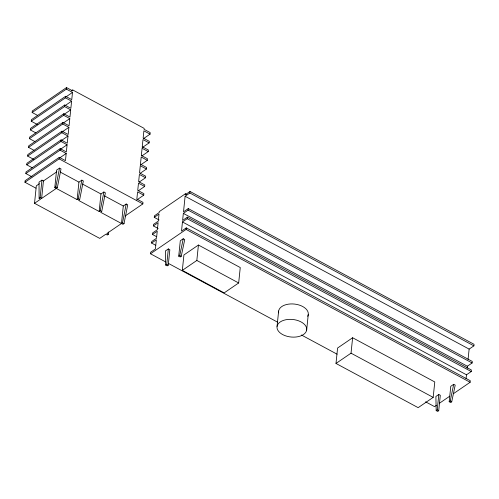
<?xml version="1.0" encoding="UTF-8"?>
<svg xmlns="http://www.w3.org/2000/svg" width="499" height="499" viewBox="0 0 499 499"><rect width="100%" height="100%" fill="white"/><g stroke="black" fill="none" stroke-linecap="round" stroke-linejoin="round"><path stroke-width="0.75" d="M35.928 188.167L24.95 182.26L25.112 180.719L59.306 157.335L65.456 160.647L66.199 153.467L60.048 150.162L25.848 173.54L31.998 176.852M25.848 173.54L26.01 171.999L60.211 148.615L66.361 151.927L67.097 144.747L60.953 141.442L26.753 164.82L32.217 167.764M26.753 164.82L26.909 163.279L61.109 139.895L67.259 143.207L68.001 136.027L61.851 132.722L27.651 156.1L33.801 159.412M27.651 156.1L27.813 154.559L62.013 131.175L68.157 134.487L68.899 127.307L62.755 124.002L28.555 147.38L34.019 150.324M28.555 147.38L28.711 145.839L62.911 122.455L69.062 125.767L69.804 118.587L63.654 115.281L29.453 138.66L34.924 141.604M29.453 138.66L29.616 137.119L63.816 113.735L69.96 117.047L70.702 109.867L64.558 106.561L30.358 129.94L35.822 132.884M30.358 129.94L30.514 128.399L64.714 105.021L70.864 108.327L71.606 101.147L65.456 97.841L31.256 121.22L37.406 124.532M31.256 121.22L31.418 119.679L65.619 96.301L71.762 99.607L72.505 92.427L66.355 89.121L32.161 112.5L37.625 115.444M32.161 112.5L32.316 110.959L66.517 87.581L72.667 90.887L72.76 89.963L144.149 128.374L144.055 129.303L150.199 132.609L150.043 134.156L143.706 138.485M108.564 232.047L108.327 234.33L107.297 235.035L105.794 234.231L99.713 238.385L34.525 203.305L36.327 185.809L39.321 183.763M34.525 203.305L40.6 199.145L39.103 198.34L40.132 197.635L41.941 180.139L43.438 180.95L56.824 171.793M40.132 197.635L41.629 198.44L43.438 180.95M121.488 223.502L123.297 206.006L126.21 204.01L127.713 204.821L124.02 223.602L122.985 224.307L100.661 212.293L101.69 211.588L105.383 192.801L103.886 191.996L100.187 210.778L99.158 211.482L78.624 200.436L79.653 199.731L83.345 180.944L81.848 180.139L78.15 198.92L77.12 199.625L54.79 187.612L56.599 170.115L59.518 168.119L61.021 168.93L57.323 187.711L41.629 198.44M24.95 182.26L59.15 158.882L59.306 157.335M60.048 150.162L60.211 148.615M60.953 141.442L61.109 139.895M61.851 132.722L62.013 131.175M62.755 124.002L62.911 122.455M63.654 115.281L63.816 113.735M64.558 106.561L64.714 105.021M65.456 97.841L65.619 96.301M66.355 89.121L66.517 87.581M77.12 199.625L78.929 182.129L81.848 180.139M99.158 211.482L100.966 193.986L103.886 191.996M125.099 216.036L142.833 203.91L142.995 202.369L136.845 199.064L137.587 191.884L143.731 195.19L143.893 193.649L137.743 190.344L138.485 183.164L144.635 186.47L144.791 184.929L138.647 181.624L139.389 174.444L145.533 177.75L145.696 176.209L139.545 172.904L140.288 165.724L146.438 169.036L146.594 167.489L140.45 164.183L141.192 157.004L147.336 160.316L147.498 158.769L141.348 155.463L142.09 148.284L148.24 151.596L148.396 150.049L142.252 146.743L142.988 139.564L149.139 142.876L149.301 141.329L143.151 138.023L143.893 130.844L150.043 134.156M165.587 261.894L150.492 253.773L150.648 252.232L155.401 248.982L156.355 239.801L151.596 243.05L155.713 245.265M151.596 243.05L151.758 241.51L156.511 238.26L157.241 231.224L152.488 234.474L156.599 236.694M152.488 234.474L152.644 232.933L157.397 229.683L158.121 222.666L153.368 225.916L158.171 228.505M153.368 225.916L153.53 224.375L158.283 221.126L159.006 214.108L154.253 217.358L159.056 219.947M154.253 217.358L154.416 215.817L159.169 212.568L159.262 211.645L185.366 193.793L186.738 194.535M165.712 265.063L166.747 264.358L168.338 248.932L169.841 249.743L168.244 265.169L167.215 265.873L165.712 265.063L165.418 250.928L168.338 248.932M178.717 256.174L180.307 240.749L183.227 238.753L184.73 239.564L181.243 256.28L180.214 256.985L178.717 256.174L179.746 255.469L183.227 238.753M466.085 378.622L466.484 374.793L471.237 371.543L471.393 370.002L187.374 217.159L187.212 218.705L182.459 221.955L181.511 231.131L186.264 227.881L470.289 380.725L470.127 382.271L453.591 393.574M467.151 368.331L467.37 366.222L472.123 362.973L472.279 361.426L188.26 208.588L188.098 210.129L183.345 213.379L182.615 220.408L187.374 217.159M468.062 359.486L469.135 349.107L473.888 345.857L474.05 344.31L190.025 191.473L189.869 193.013L185.117 196.263L183.507 211.838L188.26 208.588M185.366 193.793L185.272 194.722L190.025 191.473M150.492 253.773L186.102 229.428L186.264 227.881M182.328 270.377L183.925 254.952L198.427 245.034L240.256 267.545L238.665 282.97L224.163 292.888L182.328 270.377L196.831 260.459L198.427 245.034M277.045 326.446L278.642 311.02M306.66 330.039A14.92 8.814 5.9 0 0 285.615 319.797A14.92 8.814 5.9 0 0 283.282 334.891A14.92 8.814 5.9 0 0 306.66 330.039L308.251 314.613M335.995 363.453L337.592 348.028L352.625 337.748L434.779 381.96L433.182 397.385L418.15 407.658L335.995 363.453L351.028 353.173L352.625 337.748M436.182 410.615L437.218 409.91L438.808 394.484L440.311 395.289L438.715 410.721L437.685 411.419L436.182 410.615L435.889 396.48L438.808 394.484M449.187 401.726L450.778 386.301L453.697 384.305L455.2 385.116L451.714 401.832L450.684 402.531L449.187 401.726L450.217 401.021L453.697 384.305M54.79 187.612L55.826 186.907L59.518 168.119M108.327 234.33L106.823 233.526L122.517 222.797L126.21 204.01M71.494 90.83L72.76 89.963M65.537 97.193L72.505 92.427M65.269 105.482L71.606 101.147M64.371 114.196L70.702 109.867M63.467 122.916L69.804 118.587M61.932 132.073L68.899 127.307M61.67 140.356L68.001 136.027M60.766 149.076L67.097 144.747M59.868 157.796L66.199 153.467M41.941 180.139L39.022 182.135L39.103 198.34M142.171 147.635L149.139 142.876M141.903 155.925L148.24 151.596M140.369 165.075L147.336 160.316M140.107 173.365L146.438 169.036M139.202 182.085L145.533 177.75M138.304 190.805L144.635 186.47M136.77 199.956L143.731 195.19M436.425 405.313L434.517 406.616L425.597 401.82M439.6 403.136L449.78 396.181M189.869 193.013L473.888 345.857M185.117 196.263L469.135 349.107M188.098 210.129L472.123 362.973M183.345 213.379L467.37 366.222M187.212 218.705L471.237 371.543M182.459 221.955L466.484 374.793M59.15 158.882L142.833 203.91M186.102 229.428L470.127 382.271M60.117 172.005L78.929 182.129M82.485 184.044L100.966 193.986M104.484 195.882L123.297 206.006M196.831 260.459L238.665 282.97M55.826 186.907L57.323 187.711M78.15 198.92L79.653 199.731M100.187 210.778L101.69 211.588M122.517 222.797L124.02 223.602M179.746 255.469L181.243 256.28M450.217 401.021L451.714 401.832M351.028 353.173L433.182 397.385M168.331 263.372L277.413 322.073M301.421 334.997L337.093 354.19M166.747 264.358L168.244 265.169M437.218 409.91L438.715 410.721M278.679 312.848A14.92 8.814 5.9 0 1 294.766 304.097A14.92 8.814 5.9 0 1 307.683 316.329"/></g></svg>
